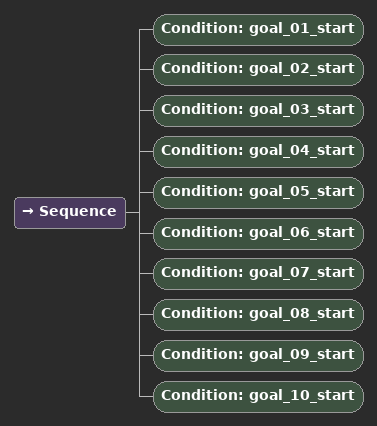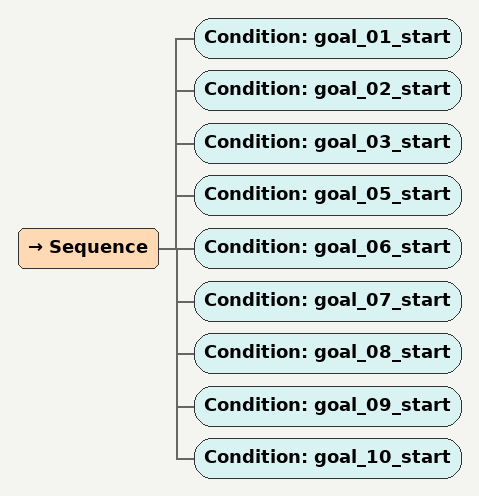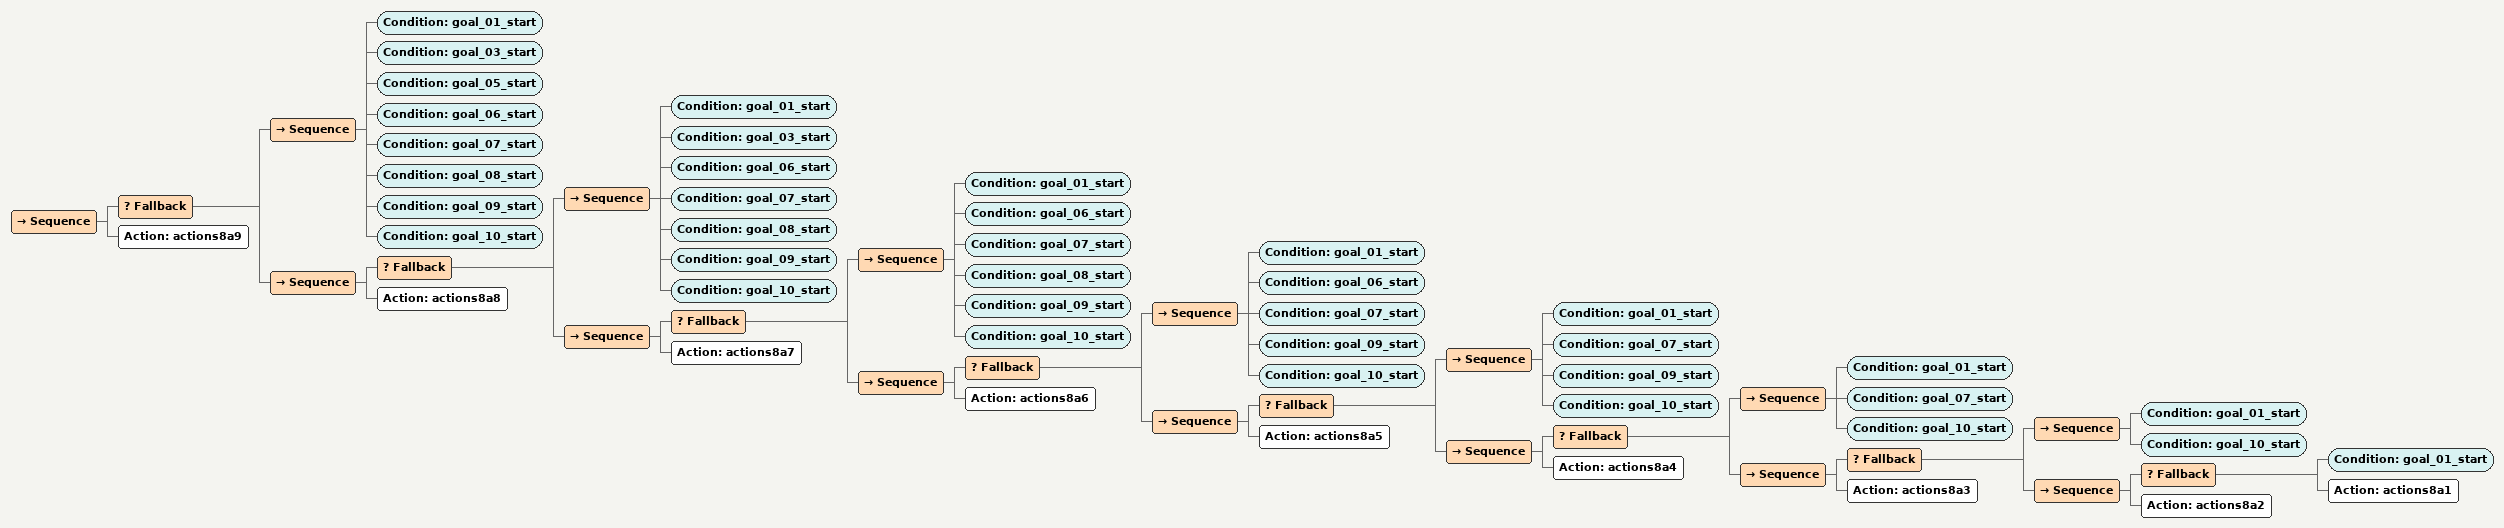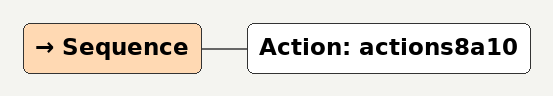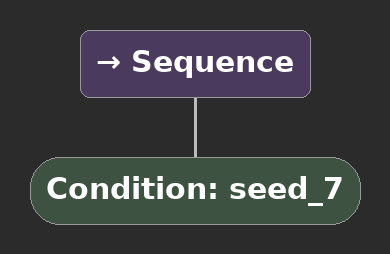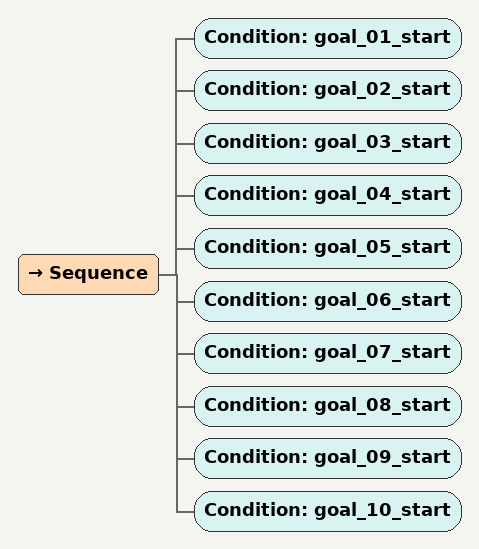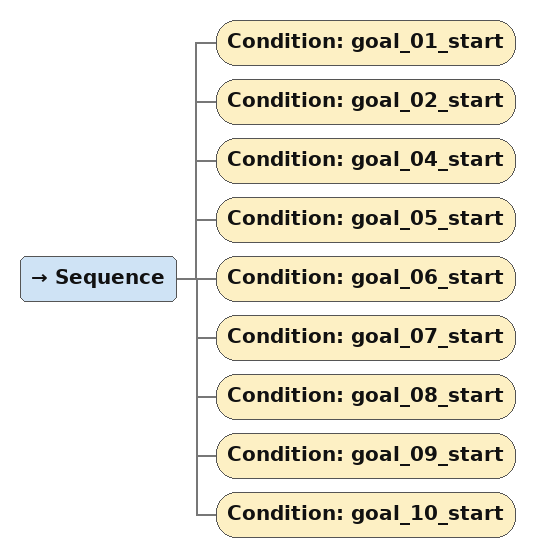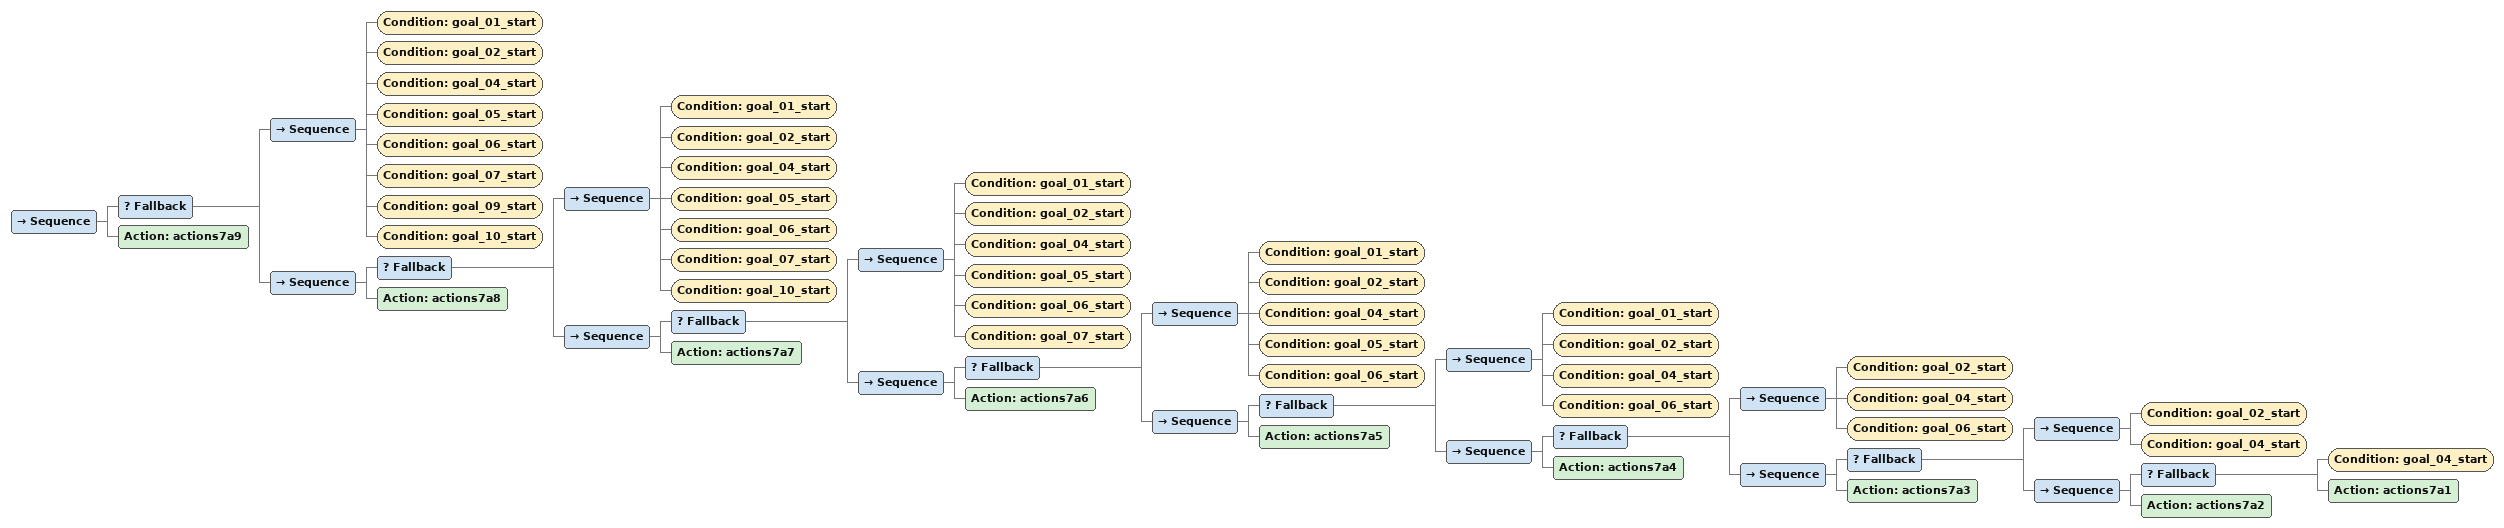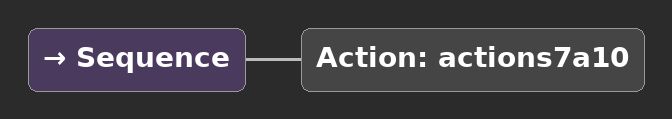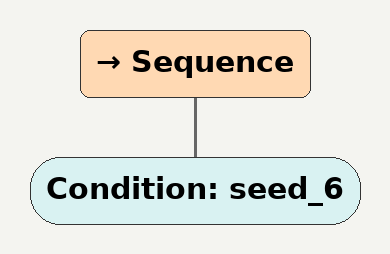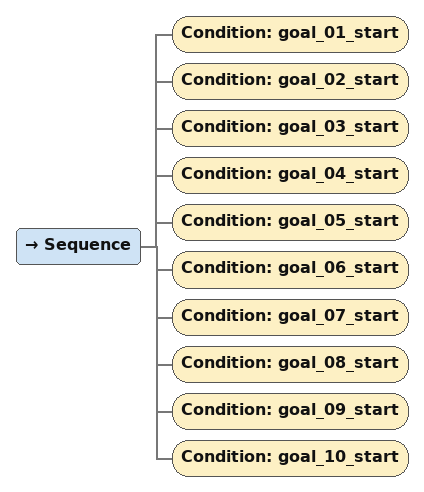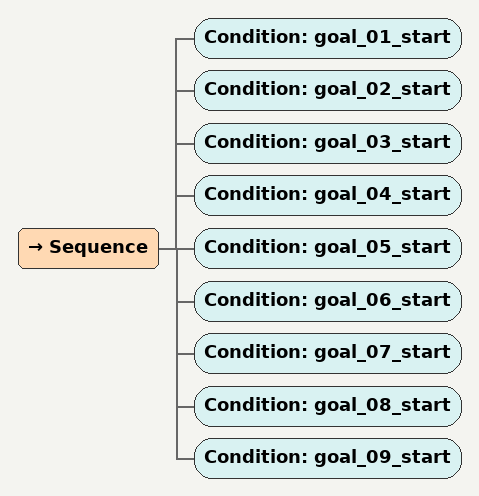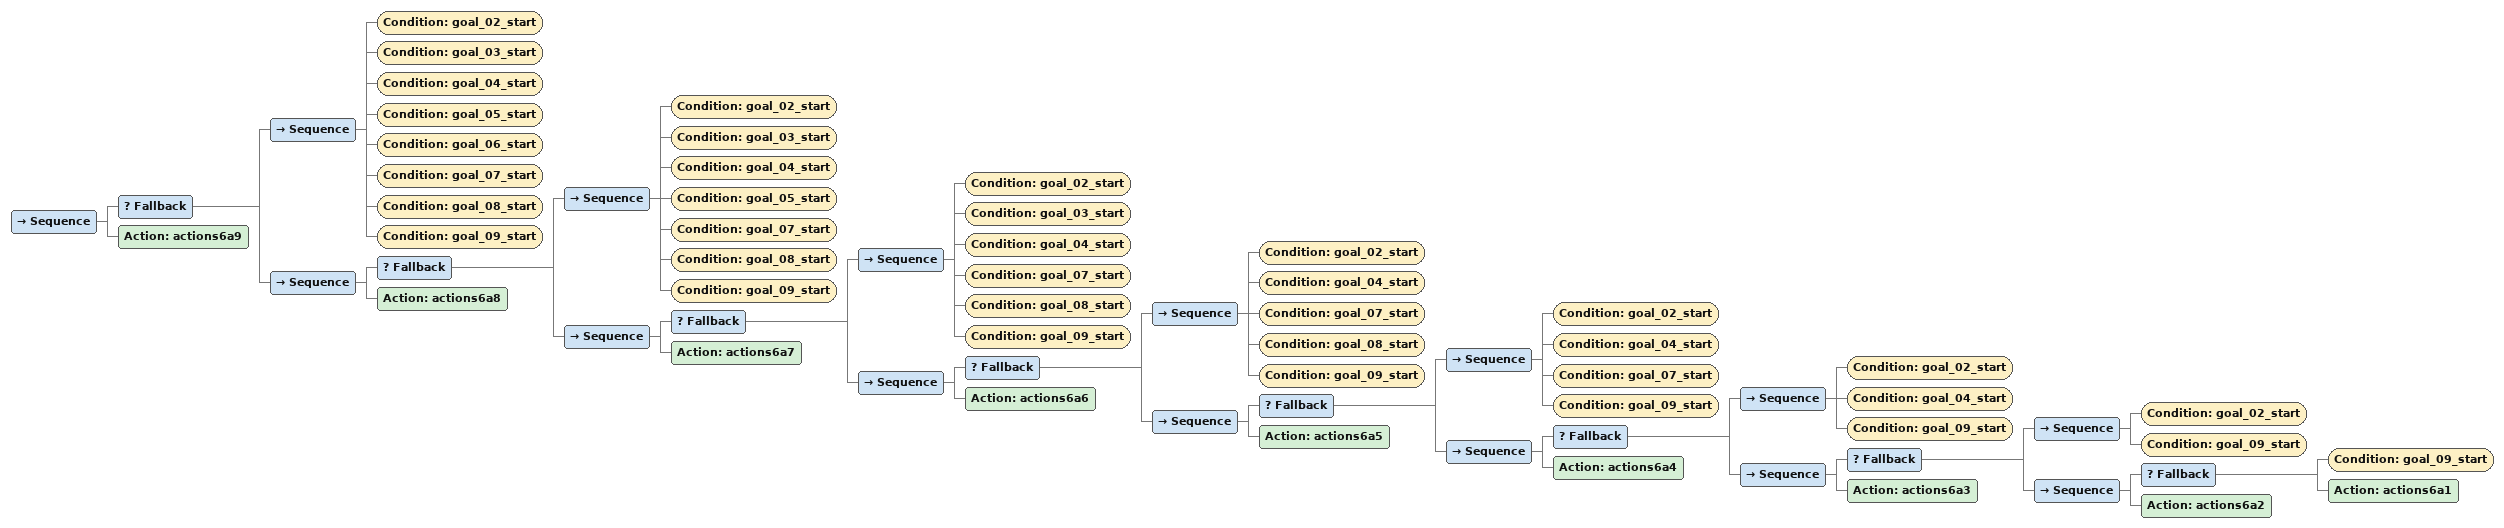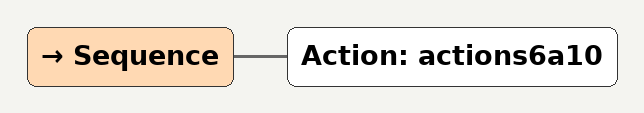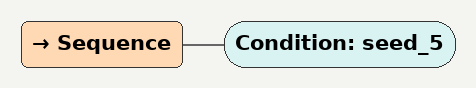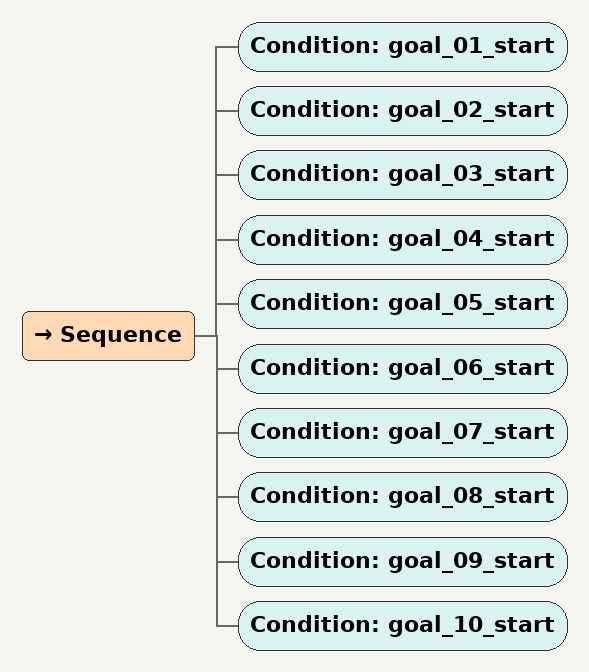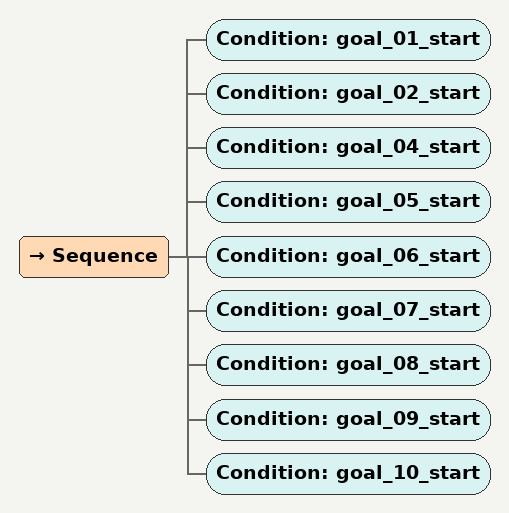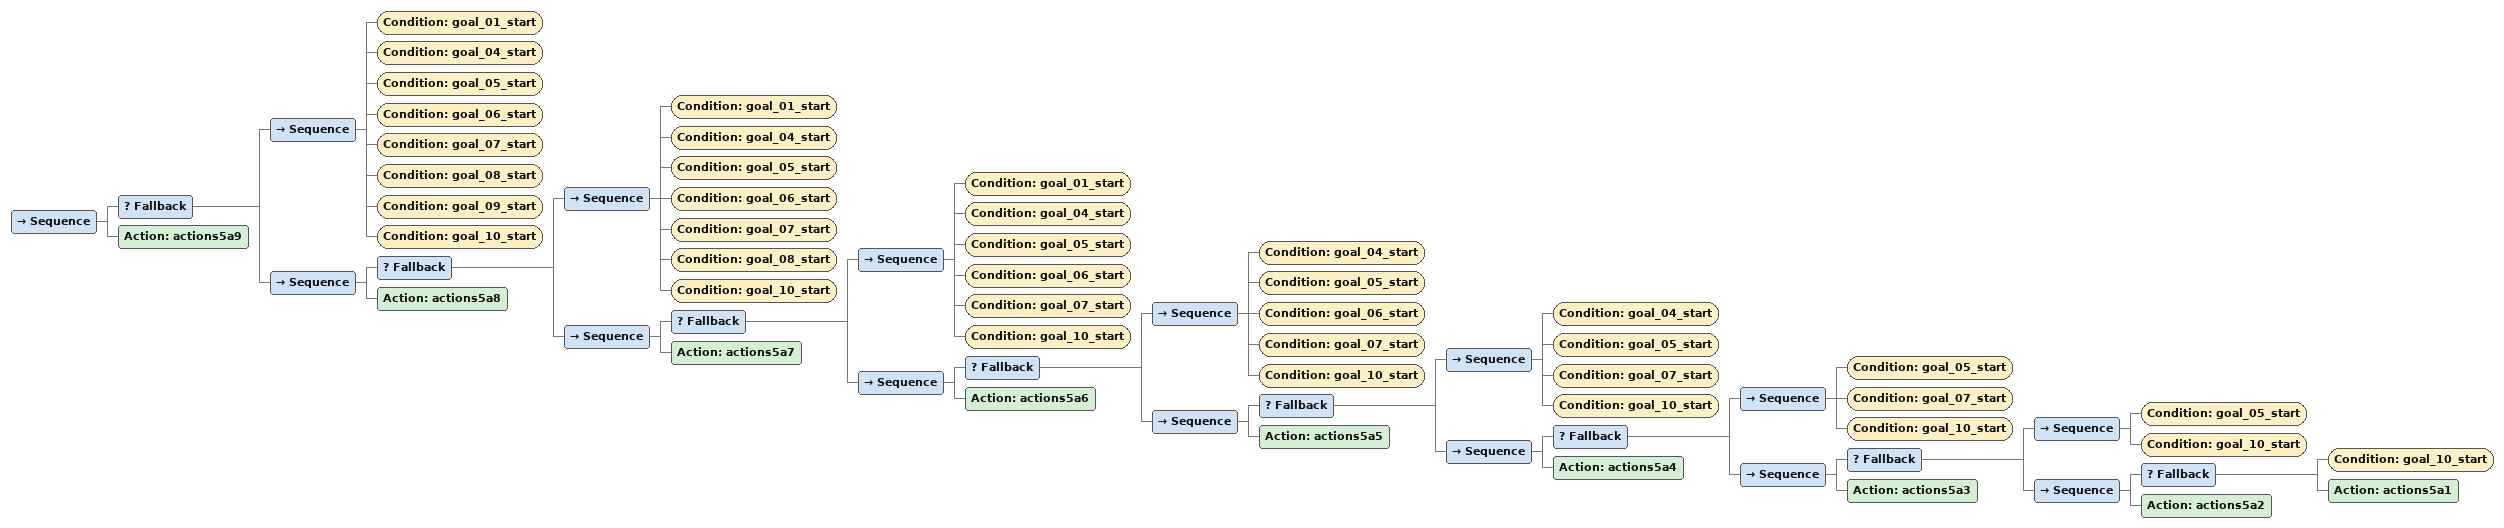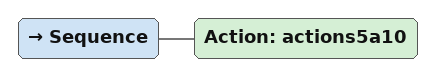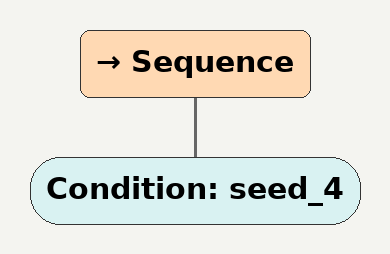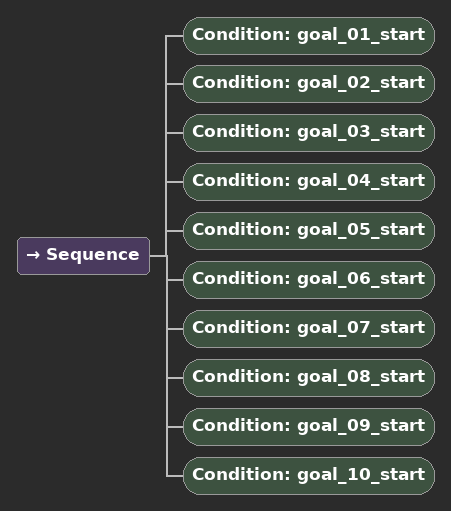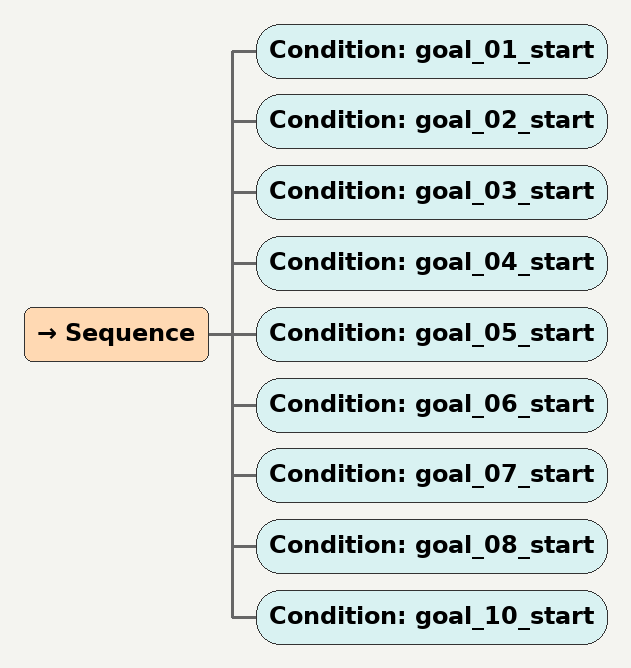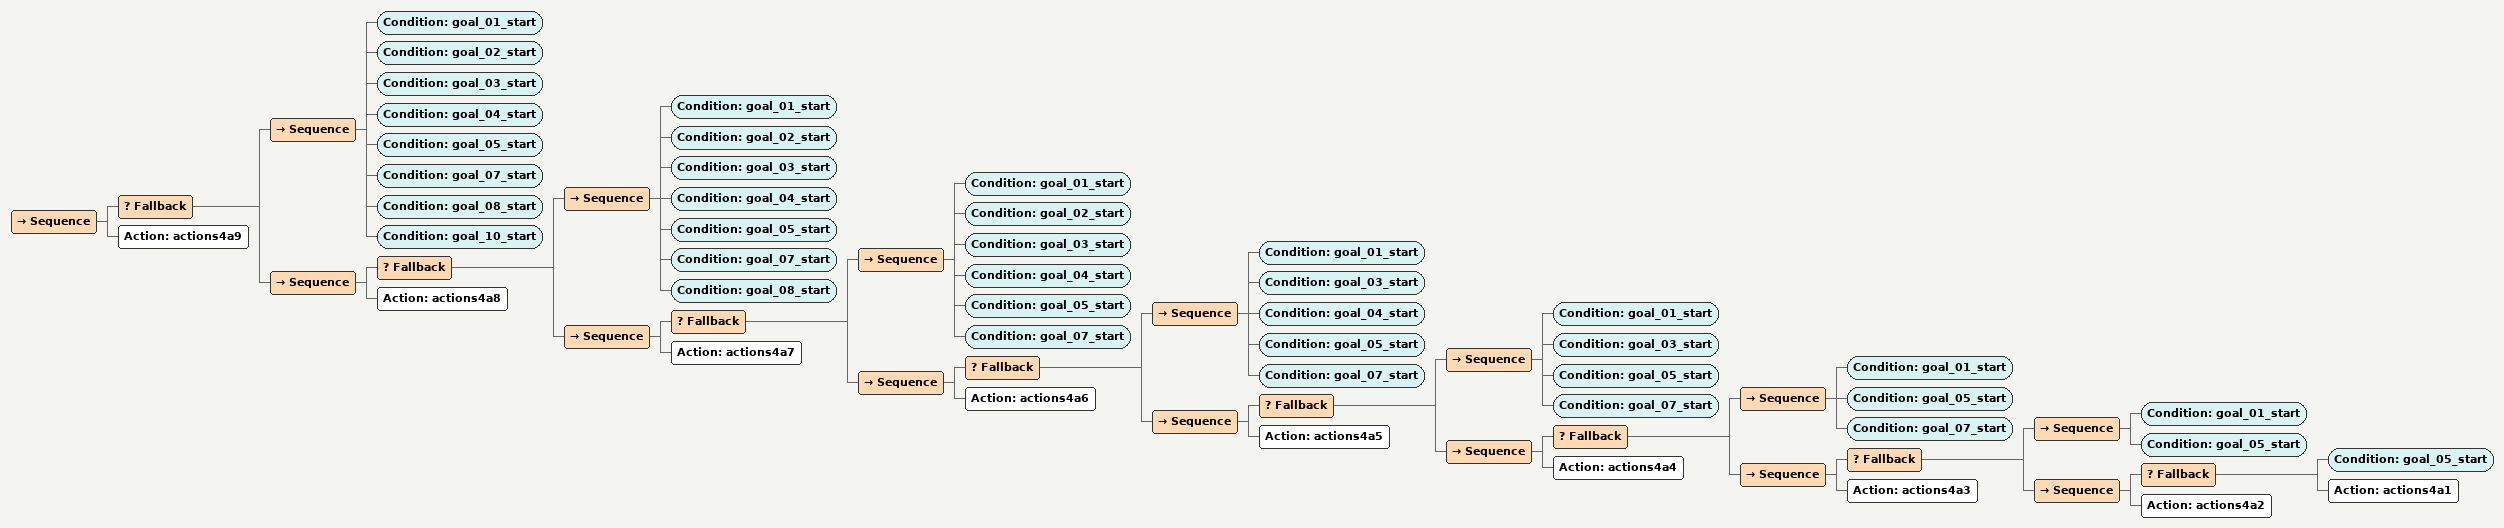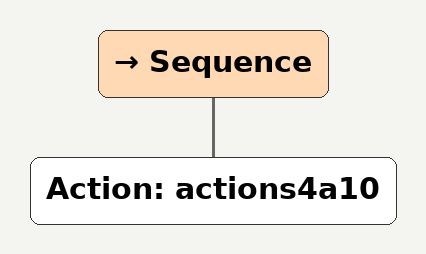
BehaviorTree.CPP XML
<Sequence><Condition ID="goal_01_start"/><Condition ID="goal_02_start"/><Condition ID="goal_03_start"/><Condition ID="goal_04_start"/><Condition ID="goal_05_start"/><Condition ID="goal_06_start"/><Condition ID="goal_07_start"/><Condition ID="goal_08_start"/><Condition ID="goal_09_start"/><Condition ID="goal_10_start"/></Sequence>

<Sequence><Condition ID="goal_01_start"/><Condition ID="goal_02_start"/><Condition ID="goal_03_start"/><Condition ID="goal_05_start"/><Condition ID="goal_06_start"/><Condition ID="goal_07_start"/><Condition ID="goal_08_start"/><Condition ID="goal_09_start"/><Condition ID="goal_10_start"/></Sequence>

<Sequence><Fallback><Sequence><Condition ID="goal_01_start"/><Condition ID="goal_03_start"/><Condition ID="goal_05_start"/><Condition ID="goal_06_start"/><Condition ID="goal_07_start"/><Condition ID="goal_08_start"/><Condition ID="goal_09_start"/><Condition ID="goal_10_start"/></Sequence><Sequence><Fallback><Sequence><Condition ID="goal_01_start"/><Condition ID="goal_03_start"/><Condition ID="goal_06_start"/><Condition ID="goal_07_start"/><Condition ID="goal_08_start"/><Condition ID="goal_09_start"/><Condition ID="goal_10_start"/></Sequence><Sequence><Fallback><Sequence><Condition ID="goal_01_start"/><Condition ID="goal_06_start"/><Condition ID="goal_07_start"/><Condition ID="goal_08_start"/><Condition ID="goal_09_start"/><Condition ID="goal_10_start"/></Sequence><Sequence><Fallback><Sequence><Condition ID="goal_01_start"/><Condition ID="goal_06_start"/><Condition ID="goal_07_start"/><Condition ID="goal_09_start"/><Condition ID="goal_10_start"/></Sequence><Sequence><Fallback><Sequence><Condition ID="goal_01_start"/><Condition ID="goal_07_start"/><Condition ID="goal_09_start"/><Condition ID="goal_10_start"/></Sequence><Sequence><Fallback><Sequence><Condition ID="goal_01_start"/><Condition ID="goal_07_start"/><Condition ID="goal_10_start"/></Sequence><Sequence><Fallback><Sequence><Condition ID="goal_01_start"/><Condition ID="goal_10_start"/></Sequence><Sequence><Fallback><Condition ID="goal_01_start"/><Action ID="actions8a1"/></Fallback><Action ID="actions8a2"/></Sequence></Fallback><Action ID="actions8a3"/></Sequence></Fallback><Action ID="actions8a4"/></Sequence></Fallback><Action ID="actions8a5"/></Sequence></Fallback><Action ID="actions8a6"/></Sequence></Fallback><Action ID="actions8a7"/></Sequence></Fallback><Action ID="actions8a8"/></Sequence></Fallback><Action ID="actions8a9"/></Sequence>

<Sequence><Action ID="actions8a10"/></Sequence>

<Sequence><Condition ID="seed_7"/></Sequence>

<Sequence><Condition ID="goal_01_start"/><Condition ID="goal_02_start"/><Condition ID="goal_03_start"/><Condition ID="goal_04_start"/><Condition ID="goal_05_start"/><Condition ID="goal_06_start"/><Condition ID="goal_07_start"/><Condition ID="goal_08_start"/><Condition ID="goal_09_start"/><Condition ID="goal_10_start"/></Sequence>

<Sequence><Condition ID="goal_01_start"/><Condition ID="goal_02_start"/><Condition ID="goal_04_start"/><Condition ID="goal_05_start"/><Condition ID="goal_06_start"/><Condition ID="goal_07_start"/><Condition ID="goal_08_start"/><Condition ID="goal_09_start"/><Condition ID="goal_10_start"/></Sequence>

<Sequence><Fallback><Sequence><Condition ID="goal_01_start"/><Condition ID="goal_02_start"/><Condition ID="goal_04_start"/><Condition ID="goal_05_start"/><Condition ID="goal_06_start"/><Condition ID="goal_07_start"/><Condition ID="goal_09_start"/><Condition ID="goal_10_start"/></Sequence><Sequence><Fallback><Sequence><Condition ID="goal_01_start"/><Condition ID="goal_02_start"/><Condition ID="goal_04_start"/><Condition ID="goal_05_start"/><Condition ID="goal_06_start"/><Condition ID="goal_07_start"/><Condition ID="goal_10_start"/></Sequence><Sequence><Fallback><Sequence><Condition ID="goal_01_start"/><Condition ID="goal_02_start"/><Condition ID="goal_04_start"/><Condition ID="goal_05_start"/><Condition ID="goal_06_start"/><Condition ID="goal_07_start"/></Sequence><Sequence><Fallback><Sequence><Condition ID="goal_01_start"/><Condition ID="goal_02_start"/><Condition ID="goal_04_start"/><Condition ID="goal_05_start"/><Condition ID="goal_06_start"/></Sequence><Sequence><Fallback><Sequence><Condition ID="goal_01_start"/><Condition ID="goal_02_start"/><Condition ID="goal_04_start"/><Condition ID="goal_06_start"/></Sequence><Sequence><Fallback><Sequence><Condition ID="goal_02_start"/><Condition ID="goal_04_start"/><Condition ID="goal_06_start"/></Sequence><Sequence><Fallback><Sequence><Condition ID="goal_02_start"/><Condition ID="goal_04_start"/></Sequence><Sequence><Fallback><Condition ID="goal_04_start"/><Action ID="actions7a1"/></Fallback><Action ID="actions7a2"/></Sequence></Fallback><Action ID="actions7a3"/></Sequence></Fallback><Action ID="actions7a4"/></Sequence></Fallback><Action ID="actions7a5"/></Sequence></Fallback><Action ID="actions7a6"/></Sequence></Fallback><Action ID="actions7a7"/></Sequence></Fallback><Action ID="actions7a8"/></Sequence></Fallback><Action ID="actions7a9"/></Sequence>

<Sequence><Action ID="actions7a10"/></Sequence>

<Sequence><Condition ID="seed_6"/></Sequence>

<Sequence><Condition ID="goal_01_start"/><Condition ID="goal_02_start"/><Condition ID="goal_03_start"/><Condition ID="goal_04_start"/><Condition ID="goal_05_start"/><Condition ID="goal_06_start"/><Condition ID="goal_07_start"/><Condition ID="goal_08_start"/><Condition ID="goal_09_start"/><Condition ID="goal_10_start"/></Sequence>

<Sequence><Condition ID="goal_01_start"/><Condition ID="goal_02_start"/><Condition ID="goal_03_start"/><Condition ID="goal_04_start"/><Condition ID="goal_05_start"/><Condition ID="goal_06_start"/><Condition ID="goal_07_start"/><Condition ID="goal_08_start"/><Condition ID="goal_09_start"/></Sequence>

<Sequence><Fallback><Sequence><Condition ID="goal_02_start"/><Condition ID="goal_03_start"/><Condition ID="goal_04_start"/><Condition ID="goal_05_start"/><Condition ID="goal_06_start"/><Condition ID="goal_07_start"/><Condition ID="goal_08_start"/><Condition ID="goal_09_start"/></Sequence><Sequence><Fallback><Sequence><Condition ID="goal_02_start"/><Condition ID="goal_03_start"/><Condition ID="goal_04_start"/><Condition ID="goal_05_start"/><Condition ID="goal_07_start"/><Condition ID="goal_08_start"/><Condition ID="goal_09_start"/></Sequence><Sequence><Fallback><Sequence><Condition ID="goal_02_start"/><Condition ID="goal_03_start"/><Condition ID="goal_04_start"/><Condition ID="goal_07_start"/><Condition ID="goal_08_start"/><Condition ID="goal_09_start"/></Sequence><Sequence><Fallback><Sequence><Condition ID="goal_02_start"/><Condition ID="goal_04_start"/><Condition ID="goal_07_start"/><Condition ID="goal_08_start"/><Condition ID="goal_09_start"/></Sequence><Sequence><Fallback><Sequence><Condition ID="goal_02_start"/><Condition ID="goal_04_start"/><Condition ID="goal_07_start"/><Condition ID="goal_09_start"/></Sequence><Sequence><Fallback><Sequence><Condition ID="goal_02_start"/><Condition ID="goal_04_start"/><Condition ID="goal_09_start"/></Sequence><Sequence><Fallback><Sequence><Condition ID="goal_02_start"/><Condition ID="goal_09_start"/></Sequence><Sequence><Fallback><Condition ID="goal_09_start"/><Action ID="actions6a1"/></Fallback><Action ID="actions6a2"/></Sequence></Fallback><Action ID="actions6a3"/></Sequence></Fallback><Action ID="actions6a4"/></Sequence></Fallback><Action ID="actions6a5"/></Sequence></Fallback><Action ID="actions6a6"/></Sequence></Fallback><Action ID="actions6a7"/></Sequence></Fallback><Action ID="actions6a8"/></Sequence></Fallback><Action ID="actions6a9"/></Sequence>

<Sequence><Action ID="actions6a10"/></Sequence>

<Sequence><Condition ID="seed_5"/></Sequence>

<Sequence><Condition ID="goal_01_start"/><Condition ID="goal_02_start"/><Condition ID="goal_03_start"/><Condition ID="goal_04_start"/><Condition ID="goal_05_start"/><Condition ID="goal_06_start"/><Condition ID="goal_07_start"/><Condition ID="goal_08_start"/><Condition ID="goal_09_start"/><Condition ID="goal_10_start"/></Sequence>

<Sequence><Condition ID="goal_01_start"/><Condition ID="goal_02_start"/><Condition ID="goal_04_start"/><Condition ID="goal_05_start"/><Condition ID="goal_06_start"/><Condition ID="goal_07_start"/><Condition ID="goal_08_start"/><Condition ID="goal_09_start"/><Condition ID="goal_10_start"/></Sequence>

<Sequence><Fallback><Sequence><Condition ID="goal_01_start"/><Condition ID="goal_04_start"/><Condition ID="goal_05_start"/><Condition ID="goal_06_start"/><Condition ID="goal_07_start"/><Condition ID="goal_08_start"/><Condition ID="goal_09_start"/><Condition ID="goal_10_start"/></Sequence><Sequence><Fallback><Sequence><Condition ID="goal_01_start"/><Condition ID="goal_04_start"/><Condition ID="goal_05_start"/><Condition ID="goal_06_start"/><Condition ID="goal_07_start"/><Condition ID="goal_08_start"/><Condition ID="goal_10_start"/></Sequence><Sequence><Fallback><Sequence><Condition ID="goal_01_start"/><Condition ID="goal_04_start"/><Condition ID="goal_05_start"/><Condition ID="goal_06_start"/><Condition ID="goal_07_start"/><Condition ID="goal_10_start"/></Sequence><Sequence><Fallback><Sequence><Condition ID="goal_04_start"/><Condition ID="goal_05_start"/><Condition ID="goal_06_start"/><Condition ID="goal_07_start"/><Condition ID="goal_10_start"/></Sequence><Sequence><Fallback><Sequence><Condition ID="goal_04_start"/><Condition ID="goal_05_start"/><Condition ID="goal_07_start"/><Condition ID="goal_10_start"/></Sequence><Sequence><Fallback><Sequence><Condition ID="goal_05_start"/><Condition ID="goal_07_start"/><Condition ID="goal_10_start"/></Sequence><Sequence><Fallback><Sequence><Condition ID="goal_05_start"/><Condition ID="goal_10_start"/></Sequence><Sequence><Fallback><Condition ID="goal_10_start"/><Action ID="actions5a1"/></Fallback><Action ID="actions5a2"/></Sequence></Fallback><Action ID="actions5a3"/></Sequence></Fallback><Action ID="actions5a4"/></Sequence></Fallback><Action ID="actions5a5"/></Sequence></Fallback><Action ID="actions5a6"/></Sequence></Fallback><Action ID="actions5a7"/></Sequence></Fallback><Action ID="actions5a8"/></Sequence></Fallback><Action ID="actions5a9"/></Sequence>

<Sequence><Action ID="actions5a10"/></Sequence>

<Sequence><Condition ID="seed_4"/></Sequence>

<Sequence><Condition ID="goal_01_start"/><Condition ID="goal_02_start"/><Condition ID="goal_03_start"/><Condition ID="goal_04_start"/><Condition ID="goal_05_start"/><Condition ID="goal_06_start"/><Condition ID="goal_07_start"/><Condition ID="goal_08_start"/><Condition ID="goal_09_start"/><Condition ID="goal_10_start"/></Sequence>

<Sequence><Condition ID="goal_01_start"/><Condition ID="goal_02_start"/><Condition ID="goal_03_start"/><Condition ID="goal_04_start"/><Condition ID="goal_05_start"/><Condition ID="goal_06_start"/><Condition ID="goal_07_start"/><Condition ID="goal_08_start"/><Condition ID="goal_10_start"/></Sequence>

<Sequence><Fallback><Sequence><Condition ID="goal_01_start"/><Condition ID="goal_02_start"/><Condition ID="goal_03_start"/><Condition ID="goal_04_start"/><Condition ID="goal_05_start"/><Condition ID="goal_07_start"/><Condition ID="goal_08_start"/><Condition ID="goal_10_start"/></Sequence><Sequence><Fallback><Sequence><Condition ID="goal_01_start"/><Condition ID="goal_02_start"/><Condition ID="goal_03_start"/><Condition ID="goal_04_start"/><Condition ID="goal_05_start"/><Condition ID="goal_07_start"/><Condition ID="goal_08_start"/></Sequence><Sequence><Fallback><Sequence><Condition ID="goal_01_start"/><Condition ID="goal_02_start"/><Condition ID="goal_03_start"/><Condition ID="goal_04_start"/><Condition ID="goal_05_start"/><Condition ID="goal_07_start"/></Sequence><Sequence><Fallback><Sequence><Condition ID="goal_01_start"/><Condition ID="goal_03_start"/><Condition ID="goal_04_start"/><Condition ID="goal_05_start"/><Condition ID="goal_07_start"/></Sequence><Sequence><Fallback><Sequence><Condition ID="goal_01_start"/><Condition ID="goal_03_start"/><Condition ID="goal_05_start"/><Condition ID="goal_07_start"/></Sequence><Sequence><Fallback><Sequence><Condition ID="goal_01_start"/><Condition ID="goal_05_start"/><Condition ID="goal_07_start"/></Sequence><Sequence><Fallback><Sequence><Condition ID="goal_01_start"/><Condition ID="goal_05_start"/></Sequence><Sequence><Fallback><Condition ID="goal_05_start"/><Action ID="actions4a1"/></Fallback><Action ID="actions4a2"/></Sequence></Fallback><Action ID="actions4a3"/></Sequence></Fallback><Action ID="actions4a4"/></Sequence></Fallback><Action ID="actions4a5"/></Sequence></Fallback><Action ID="actions4a6"/></Sequence></Fallback><Action ID="actions4a7"/></Sequence></Fallback><Action ID="actions4a8"/></Sequence></Fallback><Action ID="actions4a9"/></Sequence>

<Sequence><Action ID="actions4a10"/></Sequence>
